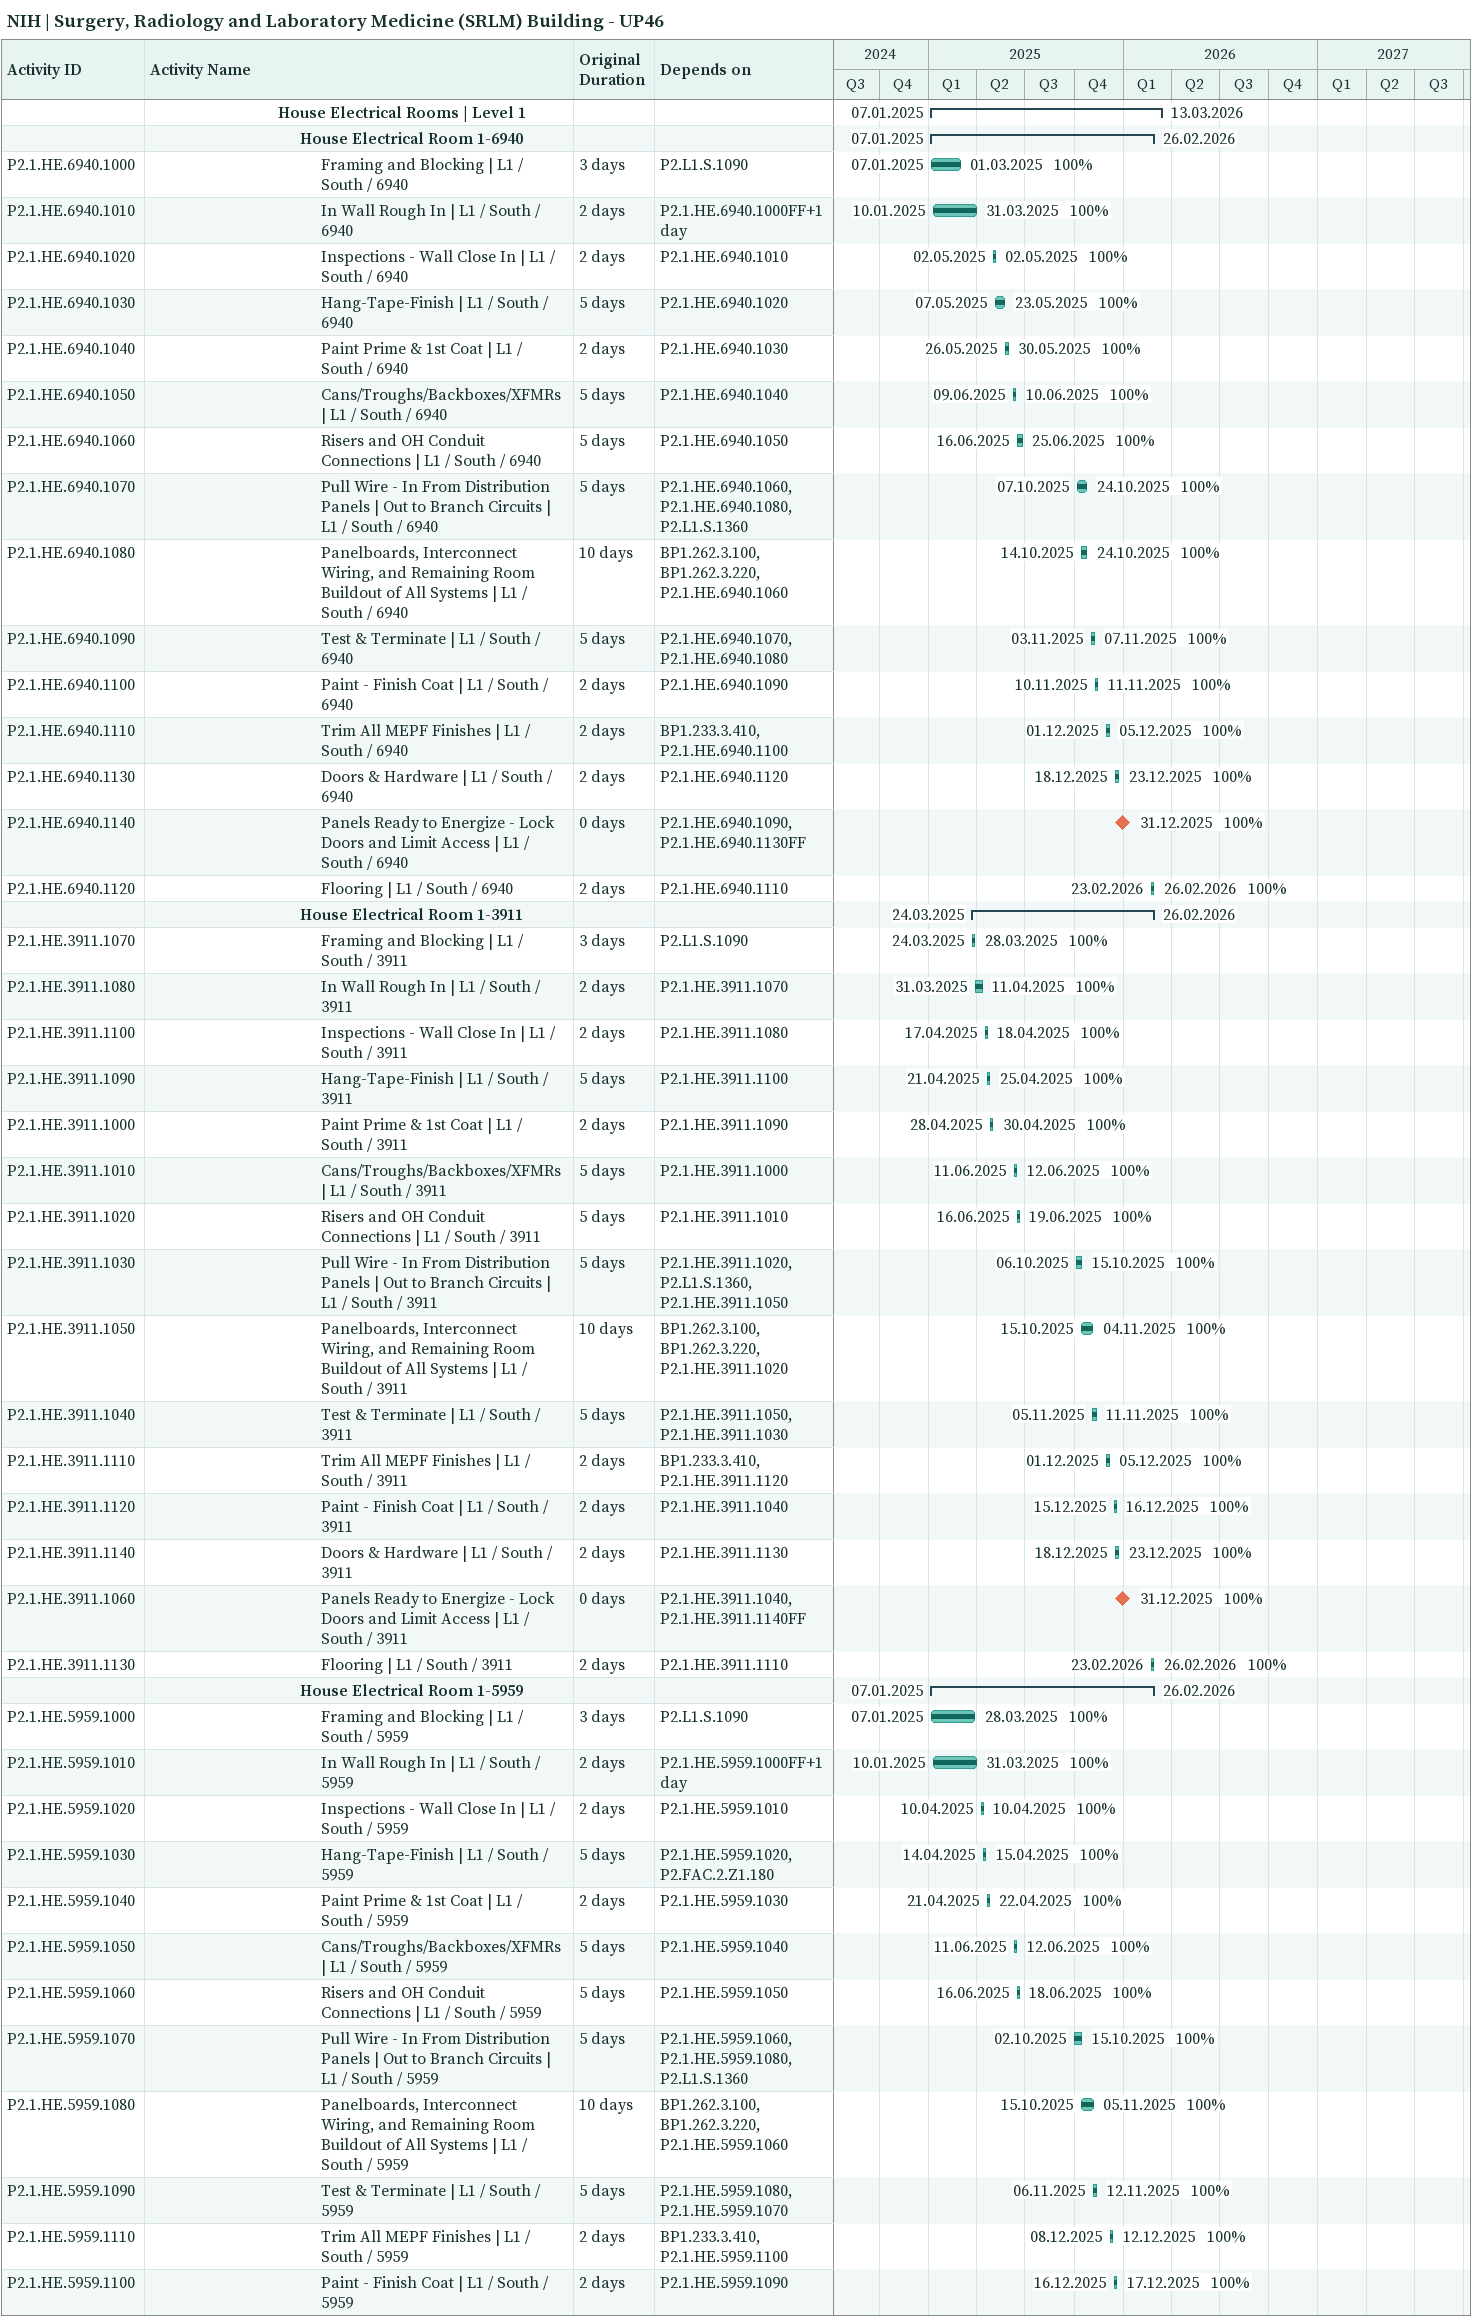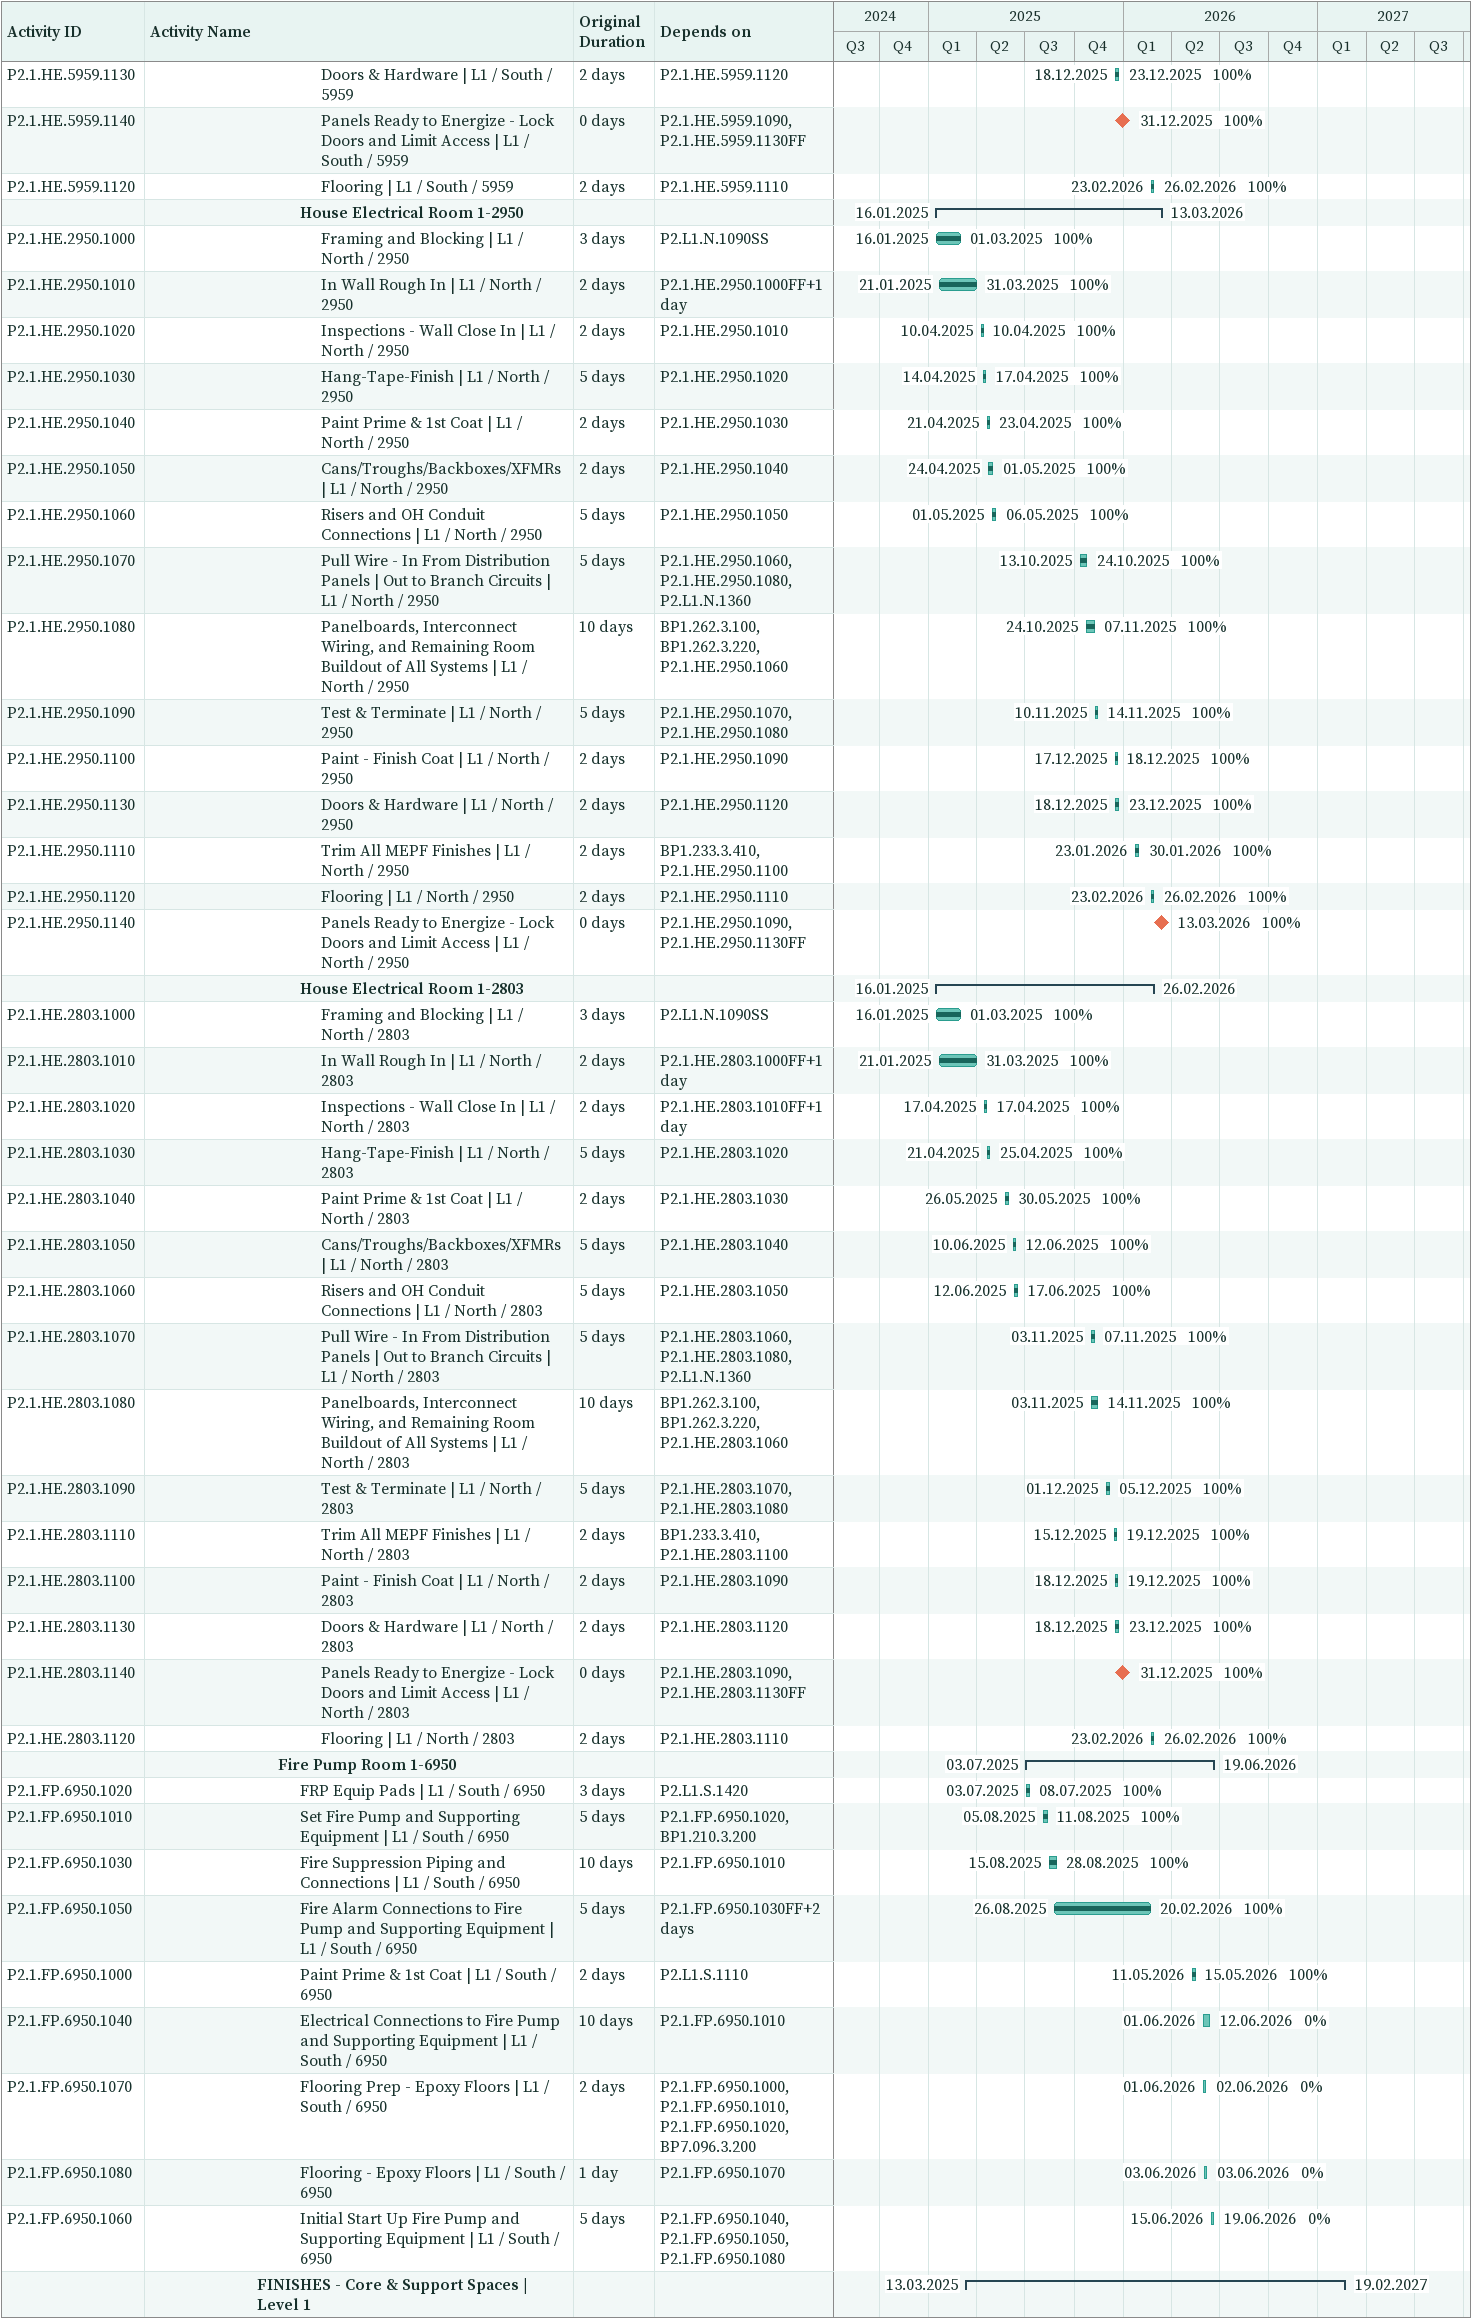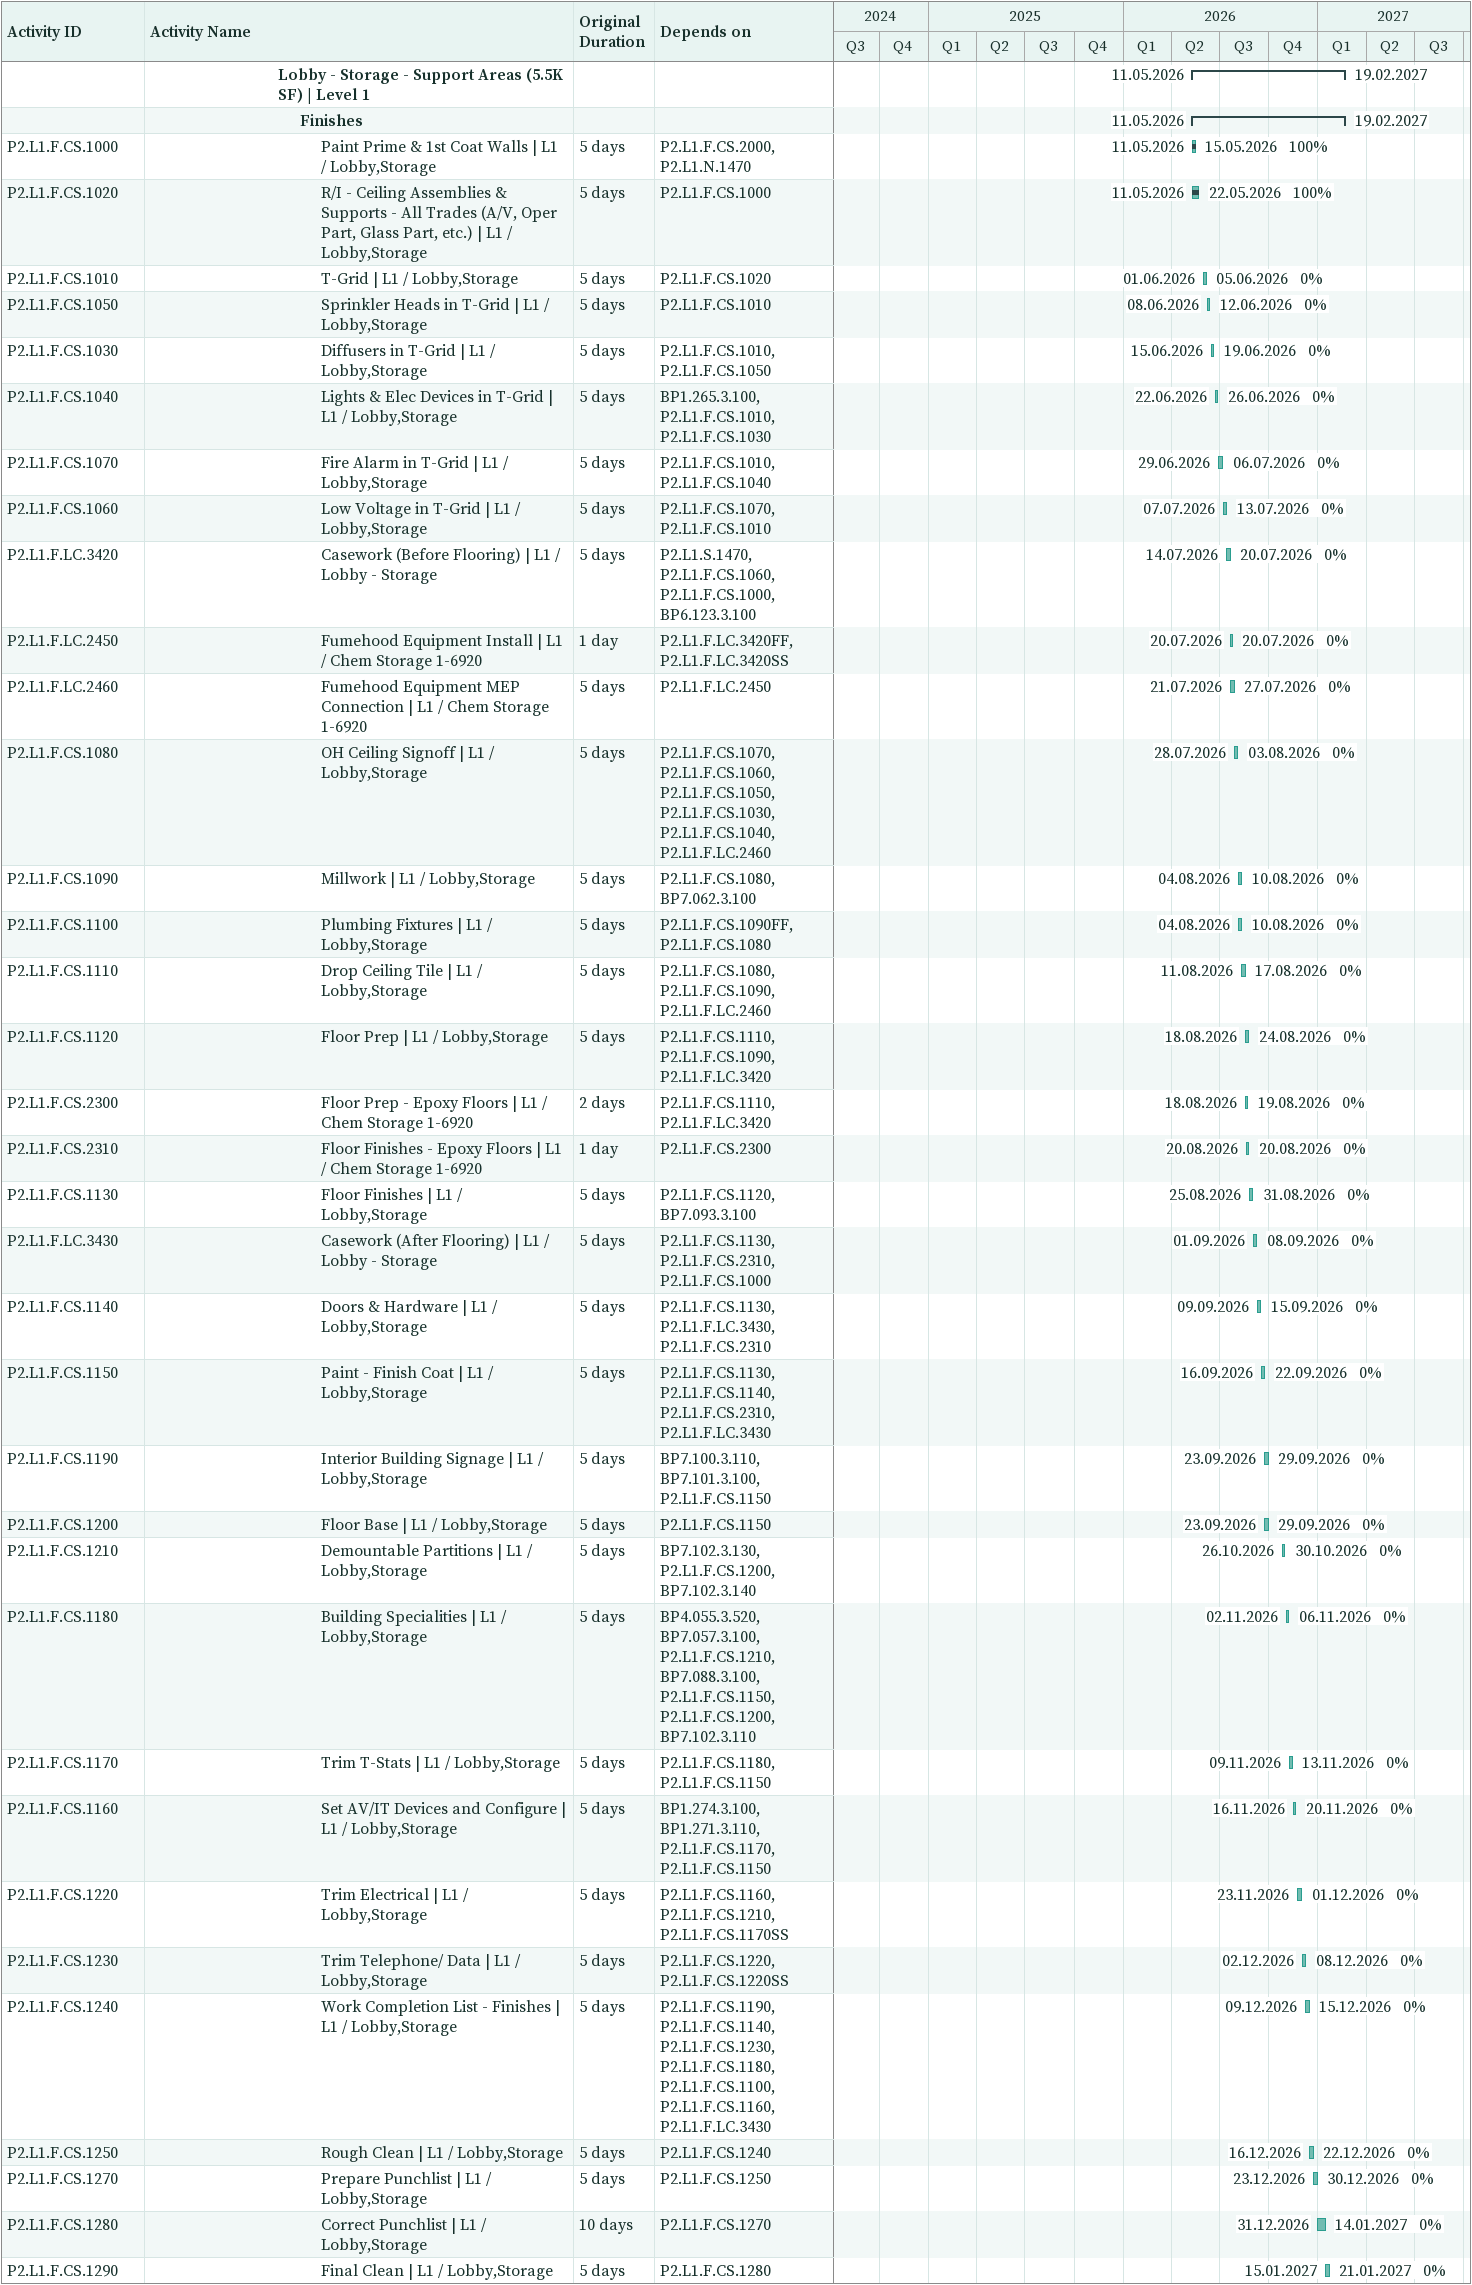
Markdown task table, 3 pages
NIH | Surgery, Radiology and Laboratory Medicine (SRLM) Building - UP46

| ID | Level | Task | Original duration | Start | Finish | Predecessors | % complete |
|---|---|---|---|---|---|---|---|
|  | 7 | **House Electrical Rooms \| Level 1** |  | 2025-01-07 | 2026-03-13 |  |  |
|  | 8 | **House Electrical Room 1-6940** |  | 2025-01-07 | 2026-02-26 |  |  |
| P2.1.HE.6940.1000 | 9 | Framing and Blocking \| L1 / South / 6940 | 3d | 2025-01-07 | 2025-03-01 | P2.L1.S.1090 | 100 |
| P2.1.HE.6940.1010 | 9 | In Wall Rough In \| L1 / South / 6940 | 2d | 2025-01-10 | 2025-03-31 | P2.1.HE.6940.1000FF+1d | 100 |
| P2.1.HE.6940.1020 | 9 | Inspections - Wall Close In \| L1 / South / 6940 | 2d | 2025-05-02 | 2025-05-02 | P2.1.HE.6940.1010 | 100 |
| P2.1.HE.6940.1030 | 9 | Hang-Tape-Finish \| L1 / South / 6940 | 5d | 2025-05-07 | 2025-05-23 | P2.1.HE.6940.1020 | 100 |
| P2.1.HE.6940.1040 | 9 | Paint Prime & 1st Coat \| L1 / South / 6940 | 2d | 2025-05-26 | 2025-05-30 | P2.1.HE.6940.1030 | 100 |
| P2.1.HE.6940.1050 | 9 | Cans/Troughs/Backboxes/XFMRs \| L1 / South / 6940 | 5d | 2025-06-09 | 2025-06-10 | P2.1.HE.6940.1040 | 100 |
| P2.1.HE.6940.1060 | 9 | Risers and OH Conduit Connections \| L1 / South / 6940 | 5d | 2025-06-16 | 2025-06-25 | P2.1.HE.6940.1050 | 100 |
| P2.1.HE.6940.1070 | 9 | Pull Wire - In From Distribution Panels \| Out to Branch Circuits \| L1 / South / 6940 | 5d | 2025-10-07 | 2025-10-24 | P2.1.HE.6940.1060, P2.1.HE.6940.1080, P2.L1.S.1360 | 100 |
| P2.1.HE.6940.1080 | 9 | Panelboards, Interconnect Wiring, and Remaining Room Buildout of All Systems \| L1 / South / 6940 | 10d | 2025-10-14 | 2025-10-24 | BP1.262.3.100, BP1.262.3.220, P2.1.HE.6940.1060 | 100 |
| P2.1.HE.6940.1090 | 9 | Test & Terminate \| L1 / South / 6940 | 5d | 2025-11-03 | 2025-11-07 | P2.1.HE.6940.1070, P2.1.HE.6940.1080 | 100 |
| P2.1.HE.6940.1100 | 9 | Paint - Finish Coat \| L1 / South / 6940 | 2d | 2025-11-10 | 2025-11-11 | P2.1.HE.6940.1090 | 100 |
| P2.1.HE.6940.1110 | 9 | Trim All MEPF Finishes \| L1 / South / 6940 | 2d | 2025-12-01 | 2025-12-05 | BP1.233.3.410, P2.1.HE.6940.1100 | 100 |
| P2.1.HE.6940.1130 | 9 | Doors & Hardware \| L1 / South / 6940 | 2d | 2025-12-18 | 2025-12-23 | P2.1.HE.6940.1120 | 100 |
| P2.1.HE.6940.1140 | 9 | Panels Ready to Energize - Lock Doors and Limit Access \| L1 / South / 6940 | 0d | 2025-12-31 | 2025-12-31 | P2.1.HE.6940.1090, P2.1.HE.6940.1130FF | 100 |
| P2.1.HE.6940.1120 | 9 | Flooring \| L1 / South / 6940 | 2d | 2026-02-23 | 2026-02-26 | P2.1.HE.6940.1110 | 100 |
|  | 8 | **House Electrical Room 1-3911** |  | 2025-03-24 | 2026-02-26 |  |  |
| P2.1.HE.3911.1070 | 9 | Framing and Blocking \| L1 / South / 3911 | 3d | 2025-03-24 | 2025-03-28 | P2.L1.S.1090 | 100 |
| P2.1.HE.3911.1080 | 9 | In Wall Rough In \| L1 / South / 3911 | 2d | 2025-03-31 | 2025-04-11 | P2.1.HE.3911.1070 | 100 |
| P2.1.HE.3911.1100 | 9 | Inspections - Wall Close In \| L1 / South / 3911 | 2d | 2025-04-17 | 2025-04-18 | P2.1.HE.3911.1080 | 100 |
| P2.1.HE.3911.1090 | 9 | Hang-Tape-Finish \| L1 / South / 3911 | 5d | 2025-04-21 | 2025-04-25 | P2.1.HE.3911.1100 | 100 |
| P2.1.HE.3911.1000 | 9 | Paint Prime & 1st Coat \| L1 / South / 3911 | 2d | 2025-04-28 | 2025-04-30 | P2.1.HE.3911.1090 | 100 |
| P2.1.HE.3911.1010 | 9 | Cans/Troughs/Backboxes/XFMRs \| L1 / South / 3911 | 5d | 2025-06-11 | 2025-06-12 | P2.1.HE.3911.1000 | 100 |
| P2.1.HE.3911.1020 | 9 | Risers and OH Conduit Connections \| L1 / South / 3911 | 5d | 2025-06-16 | 2025-06-19 | P2.1.HE.3911.1010 | 100 |
| P2.1.HE.3911.1030 | 9 | Pull Wire - In From Distribution Panels \| Out to Branch Circuits \| L1 / South / 3911 | 5d | 2025-10-06 | 2025-10-15 | P2.1.HE.3911.1020, P2.L1.S.1360, P2.1.HE.3911.1050 | 100 |
| P2.1.HE.3911.1050 | 9 | Panelboards, Interconnect Wiring, and Remaining Room Buildout of All Systems \| L1 / South / 3911 | 10d | 2025-10-15 | 2025-11-04 | BP1.262.3.100, BP1.262.3.220, P2.1.HE.3911.1020 | 100 |
| P2.1.HE.3911.1040 | 9 | Test & Terminate \| L1 / South / 3911 | 5d | 2025-11-05 | 2025-11-11 | P2.1.HE.3911.1050, P2.1.HE.3911.1030 | 100 |
| P2.1.HE.3911.1110 | 9 | Trim All MEPF Finishes \| L1 / South / 3911 | 2d | 2025-12-01 | 2025-12-05 | BP1.233.3.410, P2.1.HE.3911.1120 | 100 |
| P2.1.HE.3911.1120 | 9 | Paint - Finish Coat \| L1 / South / 3911 | 2d | 2025-12-15 | 2025-12-16 | P2.1.HE.3911.1040 | 100 |
| P2.1.HE.3911.1140 | 9 | Doors & Hardware \| L1 / South / 3911 | 2d | 2025-12-18 | 2025-12-23 | P2.1.HE.3911.1130 | 100 |
| P2.1.HE.3911.1060 | 9 | Panels Ready to Energize - Lock Doors and Limit Access \| L1 / South / 3911 | 0d | 2025-12-31 | 2025-12-31 | P2.1.HE.3911.1040, P2.1.HE.3911.1140FF | 100 |
| P2.1.HE.3911.1130 | 9 | Flooring \| L1 / South / 3911 | 2d | 2026-02-23 | 2026-02-26 | P2.1.HE.3911.1110 | 100 |
|  | 8 | **House Electrical Room 1-5959** |  | 2025-01-07 | 2026-02-26 |  |  |
| P2.1.HE.5959.1000 | 9 | Framing and Blocking \| L1 / South / 5959 | 3d | 2025-01-07 | 2025-03-28 | P2.L1.S.1090 | 100 |
| P2.1.HE.5959.1010 | 9 | In Wall Rough In \| L1 / South / 5959 | 2d | 2025-01-10 | 2025-03-31 | P2.1.HE.5959.1000FF+1d | 100 |
| P2.1.HE.5959.1020 | 9 | Inspections - Wall Close In \| L1 / South / 5959 | 2d | 2025-04-10 | 2025-04-10 | P2.1.HE.5959.1010 | 100 |
| P2.1.HE.5959.1030 | 9 | Hang-Tape-Finish \| L1 / South / 5959 | 5d | 2025-04-14 | 2025-04-15 | P2.1.HE.5959.1020, P2.FAC.2.Z1.180 | 100 |
| P2.1.HE.5959.1040 | 9 | Paint Prime & 1st Coat \| L1 / South / 5959 | 2d | 2025-04-21 | 2025-04-22 | P2.1.HE.5959.1030 | 100 |
| P2.1.HE.5959.1050 | 9 | Cans/Troughs/Backboxes/XFMRs \| L1 / South / 5959 | 5d | 2025-06-11 | 2025-06-12 | P2.1.HE.5959.1040 | 100 |
| P2.1.HE.5959.1060 | 9 | Risers and OH Conduit Connections \| L1 / South / 5959 | 5d | 2025-06-16 | 2025-06-18 | P2.1.HE.5959.1050 | 100 |
| P2.1.HE.5959.1070 | 9 | Pull Wire - In From Distribution Panels \| Out to Branch Circuits \| L1 / South / 5959 | 5d | 2025-10-02 | 2025-10-15 | P2.1.HE.5959.1060, P2.1.HE.5959.1080, P2.L1.S.1360 | 100 |
| P2.1.HE.5959.1080 | 9 | Panelboards, Interconnect Wiring, and Remaining Room Buildout of All Systems \| L1 / South / 5959 | 10d | 2025-10-15 | 2025-11-05 | BP1.262.3.100, BP1.262.3.220, P2.1.HE.5959.1060 | 100 |
| P2.1.HE.5959.1090 | 9 | Test & Terminate \| L1 / South / 5959 | 5d | 2025-11-06 | 2025-11-12 | P2.1.HE.5959.1080, P2.1.HE.5959.1070 | 100 |
| P2.1.HE.5959.1110 | 9 | Trim All MEPF Finishes \| L1 / South / 5959 | 2d | 2025-12-08 | 2025-12-12 | BP1.233.3.410, P2.1.HE.5959.1100 | 100 |
| P2.1.HE.5959.1100 | 9 | Paint - Finish Coat \| L1 / South / 5959 | 2d | 2025-12-16 | 2025-12-17 | P2.1.HE.5959.1090 | 100 |
| P2.1.HE.5959.1130 | 9 | Doors & Hardware \| L1 / South / 5959 | 2d | 2025-12-18 | 2025-12-23 | P2.1.HE.5959.1120 | 100 |
| P2.1.HE.5959.1140 | 9 | Panels Ready to Energize - Lock Doors and Limit Access \| L1 / South / 5959 | 0d | 2025-12-31 | 2025-12-31 | P2.1.HE.5959.1090, P2.1.HE.5959.1130FF | 100 |
| P2.1.HE.5959.1120 | 9 | Flooring \| L1 / South / 5959 | 2d | 2026-02-23 | 2026-02-26 | P2.1.HE.5959.1110 | 100 |
|  | 8 | **House Electrical Room 1-2950** |  | 2025-01-16 | 2026-03-13 |  |  |
| P2.1.HE.2950.1000 | 9 | Framing and Blocking \| L1 / North / 2950 | 3d | 2025-01-16 | 2025-03-01 | P2.L1.N.1090SS | 100 |
| P2.1.HE.2950.1010 | 9 | In Wall Rough In \| L1 / North / 2950 | 2d | 2025-01-21 | 2025-03-31 | P2.1.HE.2950.1000FF+1d | 100 |
| P2.1.HE.2950.1020 | 9 | Inspections - Wall Close In \| L1 / North / 2950 | 2d | 2025-04-10 | 2025-04-10 | P2.1.HE.2950.1010 | 100 |
| P2.1.HE.2950.1030 | 9 | Hang-Tape-Finish \| L1 / North / 2950 | 5d | 2025-04-14 | 2025-04-17 | P2.1.HE.2950.1020 | 100 |
| P2.1.HE.2950.1040 | 9 | Paint Prime & 1st Coat \| L1 / North / 2950 | 2d | 2025-04-21 | 2025-04-23 | P2.1.HE.2950.1030 | 100 |
| P2.1.HE.2950.1050 | 9 | Cans/Troughs/Backboxes/XFMRs \| L1 / North / 2950 | 2d | 2025-04-24 | 2025-05-01 | P2.1.HE.2950.1040 | 100 |
| P2.1.HE.2950.1060 | 9 | Risers and OH Conduit Connections \| L1 / North / 2950 | 5d | 2025-05-01 | 2025-05-06 | P2.1.HE.2950.1050 | 100 |
| P2.1.HE.2950.1070 | 9 | Pull Wire - In From Distribution Panels \| Out to Branch Circuits \| L1 / North / 2950 | 5d | 2025-10-13 | 2025-10-24 | P2.1.HE.2950.1060, P2.1.HE.2950.1080, P2.L1.N.1360 | 100 |
| P2.1.HE.2950.1080 | 9 | Panelboards, Interconnect Wiring, and Remaining Room Buildout of All Systems \| L1 / North / 2950 | 10d | 2025-10-24 | 2025-11-07 | BP1.262.3.100, BP1.262.3.220, P2.1.HE.2950.1060 | 100 |
| P2.1.HE.2950.1090 | 9 | Test & Terminate \| L1 / North / 2950 | 5d | 2025-11-10 | 2025-11-14 | P2.1.HE.2950.1070, P2.1.HE.2950.1080 | 100 |
| P2.1.HE.2950.1100 | 9 | Paint - Finish Coat \| L1 / North / 2950 | 2d | 2025-12-17 | 2025-12-18 | P2.1.HE.2950.1090 | 100 |
| P2.1.HE.2950.1130 | 9 | Doors & Hardware \| L1 / North / 2950 | 2d | 2025-12-18 | 2025-12-23 | P2.1.HE.2950.1120 | 100 |
| P2.1.HE.2950.1110 | 9 | Trim All MEPF Finishes \| L1 / North / 2950 | 2d | 2026-01-23 | 2026-01-30 | BP1.233.3.410, P2.1.HE.2950.1100 | 100 |
| P2.1.HE.2950.1120 | 9 | Flooring \| L1 / North / 2950 | 2d | 2026-02-23 | 2026-02-26 | P2.1.HE.2950.1110 | 100 |
| P2.1.HE.2950.1140 | 9 | Panels Ready to Energize - Lock Doors and Limit Access \| L1 / North / 2950 | 0d | 2026-03-13 | 2026-03-13 | P2.1.HE.2950.1090, P2.1.HE.2950.1130FF | 100 |
|  | 8 | **House Electrical Room 1-2803** |  | 2025-01-16 | 2026-02-26 |  |  |
| P2.1.HE.2803.1000 | 9 | Framing and Blocking \| L1 / North / 2803 | 3d | 2025-01-16 | 2025-03-01 | P2.L1.N.1090SS | 100 |
| P2.1.HE.2803.1010 | 9 | In Wall Rough In \| L1 / North / 2803 | 2d | 2025-01-21 | 2025-03-31 | P2.1.HE.2803.1000FF+1d | 100 |
| P2.1.HE.2803.1020 | 9 | Inspections - Wall Close In \| L1 / North / 2803 | 2d | 2025-04-17 | 2025-04-17 | P2.1.HE.2803.1010FF+1d | 100 |
| P2.1.HE.2803.1030 | 9 | Hang-Tape-Finish \| L1 / North / 2803 | 5d | 2025-04-21 | 2025-04-25 | P2.1.HE.2803.1020 | 100 |
| P2.1.HE.2803.1040 | 9 | Paint Prime & 1st Coat \| L1 / North / 2803 | 2d | 2025-05-26 | 2025-05-30 | P2.1.HE.2803.1030 | 100 |
| P2.1.HE.2803.1050 | 9 | Cans/Troughs/Backboxes/XFMRs \| L1 / North / 2803 | 5d | 2025-06-10 | 2025-06-12 | P2.1.HE.2803.1040 | 100 |
| P2.1.HE.2803.1060 | 9 | Risers and OH Conduit Connections \| L1 / North / 2803 | 5d | 2025-06-12 | 2025-06-17 | P2.1.HE.2803.1050 | 100 |
| P2.1.HE.2803.1070 | 9 | Pull Wire - In From Distribution Panels \| Out to Branch Circuits \| L1 / North / 2803 | 5d | 2025-11-03 | 2025-11-07 | P2.1.HE.2803.1060, P2.1.HE.2803.1080, P2.L1.N.1360 | 100 |
| P2.1.HE.2803.1080 | 9 | Panelboards, Interconnect Wiring, and Remaining Room Buildout of All Systems \| L1 / North / 2803 | 10d | 2025-11-03 | 2025-11-14 | BP1.262.3.100, BP1.262.3.220, P2.1.HE.2803.1060 | 100 |
| P2.1.HE.2803.1090 | 9 | Test & Terminate \| L1 / North / 2803 | 5d | 2025-12-01 | 2025-12-05 | P2.1.HE.2803.1070, P2.1.HE.2803.1080 | 100 |
| P2.1.HE.2803.1110 | 9 | Trim All MEPF Finishes \| L1 / North / 2803 | 2d | 2025-12-15 | 2025-12-19 | BP1.233.3.410, P2.1.HE.2803.1100 | 100 |
| P2.1.HE.2803.1100 | 9 | Paint - Finish Coat \| L1 / North / 2803 | 2d | 2025-12-18 | 2025-12-19 | P2.1.HE.2803.1090 | 100 |
| P2.1.HE.2803.1130 | 9 | Doors & Hardware \| L1 / North / 2803 | 2d | 2025-12-18 | 2025-12-23 | P2.1.HE.2803.1120 | 100 |
| P2.1.HE.2803.1140 | 9 | Panels Ready to Energize - Lock Doors and Limit Access \| L1 / North / 2803 | 0d | 2025-12-31 | 2025-12-31 | P2.1.HE.2803.1090, P2.1.HE.2803.1130FF | 100 |
| P2.1.HE.2803.1120 | 9 | Flooring \| L1 / North / 2803 | 2d | 2026-02-23 | 2026-02-26 | P2.1.HE.2803.1110 | 100 |
|  | 7 | **Fire Pump Room 1-6950** |  | 2025-07-03 | 2026-06-19 |  |  |
| P2.1.FP.6950.1020 | 8 | FRP Equip Pads \| L1 / South / 6950 | 3d | 2025-07-03 | 2025-07-08 | P2.L1.S.1420 | 100 |
| P2.1.FP.6950.1010 | 8 | Set Fire Pump and Supporting Equipment \| L1 / South / 6950 | 5d | 2025-08-05 | 2025-08-11 | P2.1.FP.6950.1020, BP1.210.3.200 | 100 |
| P2.1.FP.6950.1030 | 8 | Fire Suppression Piping and Connections \| L1 / South / 6950 | 10d | 2025-08-15 | 2025-08-28 | P2.1.FP.6950.1010 | 100 |
| P2.1.FP.6950.1050 | 8 | Fire Alarm Connections to Fire Pump and Supporting Equipment \| L1 / South / 6950 | 5d | 2025-08-26 | 2026-02-20 | P2.1.FP.6950.1030FF+2d | 100 |
| P2.1.FP.6950.1000 | 8 | Paint Prime & 1st Coat \| L1 / South / 6950 | 2d | 2026-05-11 | 2026-05-15 | P2.L1.S.1110 | 100 |
| P2.1.FP.6950.1040 | 8 | Electrical Connections to Fire Pump and Supporting Equipment \| L1 / South / 6950 | 10d | 2026-06-01 | 2026-06-12 | P2.1.FP.6950.1010 | 0 |
| P2.1.FP.6950.1070 | 8 | Flooring Prep - Epoxy Floors \| L1 / South / 6950 | 2d | 2026-06-01 | 2026-06-02 | P2.1.FP.6950.1000, P2.1.FP.6950.1010, P2.1.FP.6950.1020, BP7.096.3.200 | 0 |
| P2.1.FP.6950.1080 | 8 | Flooring - Epoxy Floors \| L1 / South / 6950 | 1d | 2026-06-03 | 2026-06-03 | P2.1.FP.6950.1070 | 0 |
| P2.1.FP.6950.1060 | 8 | Initial Start Up Fire Pump and Supporting Equipment \| L1 / South / 6950 | 5d | 2026-06-15 | 2026-06-19 | P2.1.FP.6950.1040, P2.1.FP.6950.1050, P2.1.FP.6950.1080 | 0 |
|  | 6 | **FINISHES - Core & Support Spaces \| Level 1** |  | 2025-03-13 | 2027-02-19 |  |  |
|  | 7 | **Lobby - Storage - Support Areas (5.5K SF) \| Level 1** |  | 2026-05-11 | 2027-02-19 |  |  |
|  | 8 | **Finishes** |  | 2026-05-11 | 2027-02-19 |  |  |
| P2.L1.F.CS.1000 | 9 | Paint Prime & 1st Coat Walls \| L1 / Lobby,Storage | 5d | 2026-05-11 | 2026-05-15 | P2.L1.F.CS.2000, P2.L1.N.1470 | 100 |
| P2.L1.F.CS.1020 | 9 | R/I - Ceiling Assemblies & Supports - All Trades (A/V, Oper Part, Glass Part, etc.) \| L1 / Lobby,Storage | 5d | 2026-05-11 | 2026-05-22 | P2.L1.F.CS.1000 | 100 |
| P2.L1.F.CS.1010 | 9 | T-Grid \| L1 / Lobby,Storage | 5d | 2026-06-01 | 2026-06-05 | P2.L1.F.CS.1020 | 0 |
| P2.L1.F.CS.1050 | 9 | Sprinkler Heads in T-Grid \| L1 / Lobby,Storage | 5d | 2026-06-08 | 2026-06-12 | P2.L1.F.CS.1010 | 0 |
| P2.L1.F.CS.1030 | 9 | Diffusers in T-Grid \| L1 / Lobby,Storage | 5d | 2026-06-15 | 2026-06-19 | P2.L1.F.CS.1010, P2.L1.F.CS.1050 | 0 |
| P2.L1.F.CS.1040 | 9 | Lights & Elec Devices in T-Grid \| L1 / Lobby,Storage | 5d | 2026-06-22 | 2026-06-26 | BP1.265.3.100, P2.L1.F.CS.1010, P2.L1.F.CS.1030 | 0 |
| P2.L1.F.CS.1070 | 9 | Fire Alarm in T-Grid \| L1 / Lobby,Storage | 5d | 2026-06-29 | 2026-07-06 | P2.L1.F.CS.1010, P2.L1.F.CS.1040 | 0 |
| P2.L1.F.CS.1060 | 9 | Low Voltage in T-Grid \| L1 / Lobby,Storage | 5d | 2026-07-07 | 2026-07-13 | P2.L1.F.CS.1070, P2.L1.F.CS.1010 | 0 |
| P2.L1.F.LC.3420 | 9 | Casework (Before Flooring) \| L1 / Lobby - Storage | 5d | 2026-07-14 | 2026-07-20 | P2.L1.S.1470, P2.L1.F.CS.1060, P2.L1.F.CS.1000, BP6.123.3.100 | 0 |
| P2.L1.F.LC.2450 | 9 | Fumehood Equipment Install \| L1 / Chem Storage 1-6920 | 1d | 2026-07-20 | 2026-07-20 | P2.L1.F.LC.3420FF, P2.L1.F.LC.3420SS | 0 |
| P2.L1.F.LC.2460 | 9 | Fumehood Equipment MEP Connection \| L1 / Chem Storage 1-6920 | 5d | 2026-07-21 | 2026-07-27 | P2.L1.F.LC.2450 | 0 |
| P2.L1.F.CS.1080 | 9 | OH Ceiling Signoff \| L1 / Lobby,Storage | 5d | 2026-07-28 | 2026-08-03 | P2.L1.F.CS.1070, P2.L1.F.CS.1060, P2.L1.F.CS.1050, P2.L1.F.CS.1030, P2.L1.F.CS.1040, P2.L1.F.LC.2460 | 0 |
| P2.L1.F.CS.1090 | 9 | Millwork \| L1 / Lobby,Storage | 5d | 2026-08-04 | 2026-08-10 | P2.L1.F.CS.1080, BP7.062.3.100 | 0 |
| P2.L1.F.CS.1100 | 9 | Plumbing Fixtures \| L1 / Lobby,Storage | 5d | 2026-08-04 | 2026-08-10 | P2.L1.F.CS.1090FF, P2.L1.F.CS.1080 | 0 |
| P2.L1.F.CS.1110 | 9 | Drop Ceiling Tile \| L1 / Lobby,Storage | 5d | 2026-08-11 | 2026-08-17 | P2.L1.F.CS.1080, P2.L1.F.CS.1090, P2.L1.F.LC.2460 | 0 |
| P2.L1.F.CS.1120 | 9 | Floor Prep \| L1 / Lobby,Storage | 5d | 2026-08-18 | 2026-08-24 | P2.L1.F.CS.1110, P2.L1.F.CS.1090, P2.L1.F.LC.3420 | 0 |
| P2.L1.F.CS.2300 | 9 | Floor Prep - Epoxy Floors \| L1 / Chem Storage 1-6920 | 2d | 2026-08-18 | 2026-08-19 | P2.L1.F.CS.1110, P2.L1.F.LC.3420 | 0 |
| P2.L1.F.CS.2310 | 9 | Floor Finishes - Epoxy Floors \| L1 / Chem Storage 1-6920 | 1d | 2026-08-20 | 2026-08-20 | P2.L1.F.CS.2300 | 0 |
| P2.L1.F.CS.1130 | 9 | Floor Finishes \| L1 / Lobby,Storage | 5d | 2026-08-25 | 2026-08-31 | P2.L1.F.CS.1120, BP7.093.3.100 | 0 |
| P2.L1.F.LC.3430 | 9 | Casework (After Flooring) \| L1 / Lobby - Storage | 5d | 2026-09-01 | 2026-09-08 | P2.L1.F.CS.1130, P2.L1.F.CS.2310, P2.L1.F.CS.1000 | 0 |
| P2.L1.F.CS.1140 | 9 | Doors & Hardware \| L1 / Lobby,Storage | 5d | 2026-09-09 | 2026-09-15 | P2.L1.F.CS.1130, P2.L1.F.LC.3430, P2.L1.F.CS.2310 | 0 |
| P2.L1.F.CS.1150 | 9 | Paint - Finish Coat \| L1 / Lobby,Storage | 5d | 2026-09-16 | 2026-09-22 | P2.L1.F.CS.1130, P2.L1.F.CS.1140, P2.L1.F.CS.2310, P2.L1.F.LC.3430 | 0 |
| P2.L1.F.CS.1190 | 9 | Interior Building Signage \| L1 / Lobby,Storage | 5d | 2026-09-23 | 2026-09-29 | BP7.100.3.110, BP7.101.3.100, P2.L1.F.CS.1150 | 0 |
| P2.L1.F.CS.1200 | 9 | Floor Base \| L1 / Lobby,Storage | 5d | 2026-09-23 | 2026-09-29 | P2.L1.F.CS.1150 | 0 |
| P2.L1.F.CS.1210 | 9 | Demountable Partitions \| L1 / Lobby,Storage | 5d | 2026-10-26 | 2026-10-30 | BP7.102.3.130, P2.L1.F.CS.1200, BP7.102.3.140 | 0 |
| P2.L1.F.CS.1180 | 9 | Building Specialities \| L1 / Lobby,Storage | 5d | 2026-11-02 | 2026-11-06 | BP4.055.3.520, BP7.057.3.100, P2.L1.F.CS.1210, BP7.088.3.100, P2.L1.F.CS.1150, P2.L1.F.CS.1200, BP7.102.3.110 | 0 |
| P2.L1.F.CS.1170 | 9 | Trim T-Stats \| L1 / Lobby,Storage | 5d | 2026-11-09 | 2026-11-13 | P2.L1.F.CS.1180, P2.L1.F.CS.1150 | 0 |
| P2.L1.F.CS.1160 | 9 | Set AV/IT Devices and Configure \| L1 / Lobby,Storage | 5d | 2026-11-16 | 2026-11-20 | BP1.274.3.100, BP1.271.3.110, P2.L1.F.CS.1170, P2.L1.F.CS.1150 | 0 |
| P2.L1.F.CS.1220 | 9 | Trim Electrical \| L1 / Lobby,Storage | 5d | 2026-11-23 | 2026-12-01 | P2.L1.F.CS.1160, P2.L1.F.CS.1210, P2.L1.F.CS.1170SS | 0 |
| P2.L1.F.CS.1230 | 9 | Trim Telephone/ Data \| L1 / Lobby,Storage | 5d | 2026-12-02 | 2026-12-08 | P2.L1.F.CS.1220, P2.L1.F.CS.1220SS | 0 |
| P2.L1.F.CS.1240 | 9 | Work Completion List - Finishes \| L1 / Lobby,Storage | 5d | 2026-12-09 | 2026-12-15 | P2.L1.F.CS.1190, P2.L1.F.CS.1140, P2.L1.F.CS.1230, P2.L1.F.CS.1180, P2.L1.F.CS.1100, P2.L1.F.CS.1160, P2.L1.F.LC.3430 | 0 |
| P2.L1.F.CS.1250 | 9 | Rough Clean \| L1 / Lobby,Storage | 5d | 2026-12-16 | 2026-12-22 | P2.L1.F.CS.1240 | 0 |
| P2.L1.F.CS.1270 | 9 | Prepare Punchlist \| L1 / Lobby,Storage | 5d | 2026-12-23 | 2026-12-30 | P2.L1.F.CS.1250 | 0 |
| P2.L1.F.CS.1280 | 9 | Correct Punchlist \| L1 / Lobby,Storage | 10d | 2026-12-31 | 2027-01-14 | P2.L1.F.CS.1270 | 0 |
| P2.L1.F.CS.1290 | 9 | Final Clean \| L1 / Lobby,Storage | 5d | 2027-01-15 | 2027-01-21 | P2.L1.F.CS.1280 | 0 |
